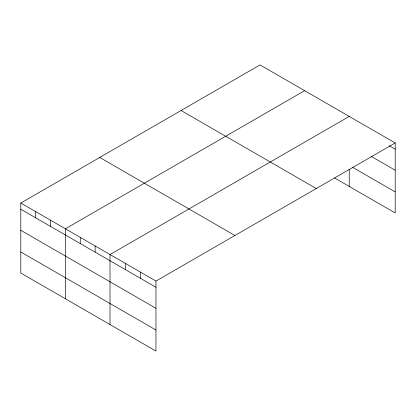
<?xml version="1.0" encoding="UTF-8"?>
<svg xmlns="http://www.w3.org/2000/svg" width="416" height="416" viewBox="0 0 416 416"><rect width="100%" height="100%" fill="white"/><g stroke="black" fill="none" stroke-linecap="round" stroke-linejoin="round"><path stroke-width="0.62" d="M334.376 177.845L395.2 212.961L395.2 142.958L260.031 64.917L20.8 203.039L20.8 273.042L155.969 351.083L155.969 281.076L20.8 203.039M304.637 90.672L65.406 228.79L65.406 298.797M349.242 116.423L110.011 254.545L110.011 324.548M155.969 281.076L395.2 142.958M389.184 145.683L395.2 149.157M371.129 156.312L395.2 170.212M352.524 167.268L395.2 191.906M181.085 110.5L316.254 188.536M99.746 157.461L234.915 235.498M20.8 209.238L155.969 287.274M20.8 230.292L155.969 308.329M20.8 251.987L155.969 330.023M349.242 169.203L349.242 186.43M140.65 272.23L140.65 278.429M125.33 263.39L125.33 269.589M95.144 245.96L95.144 252.158M80.272 237.375L80.272 243.573M50.539 220.204L50.539 226.403M35.667 211.624L35.667 217.823"/></g></svg>
